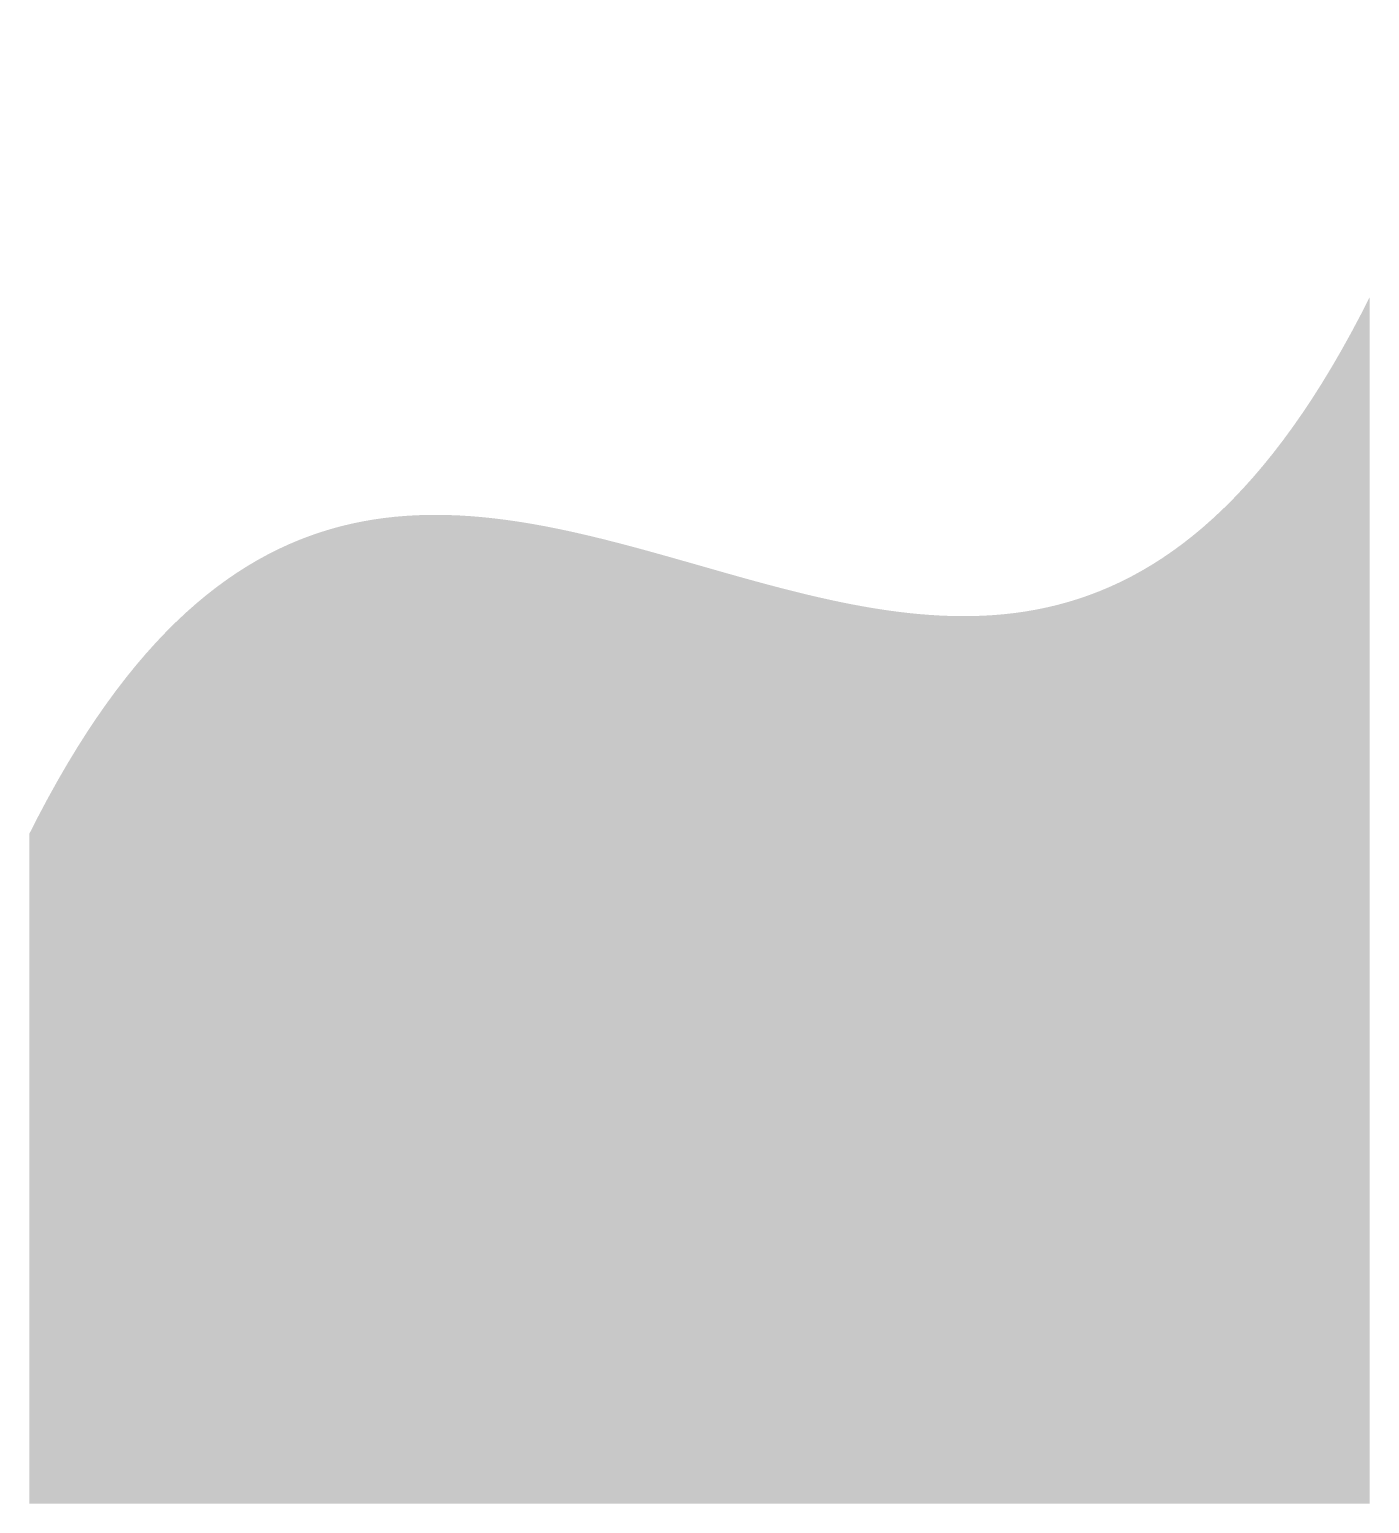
# Model space of a CAD drawing. Header units: metres. Extents: x 0 to 100, y -50 to 60.
import ezdxf

# ---------------------------------------------------------------- set-up
doc = ezdxf.new("R2010")
doc.units = ezdxf.units.M

msp = doc.modelspace()

# ---------------------------------------------------------------- hatches: boundary and pattern name
h = msp.add_hatch(color=4)
edge = h.paths.add_edge_path()
edge.add_spline(control_points=[(0, 0), (30, 60), (70, -20), (100, 40)], knot_values=[0, 0, 0, 0, 1, 1, 1, 1], degree=3, periodic=0)
edge.add_line((100, 40), (100, -50))
edge.add_line((100, -50), (0, -50))
edge.add_line((0, -50), (0, 0))

doc.saveas('drawing.dxf')
